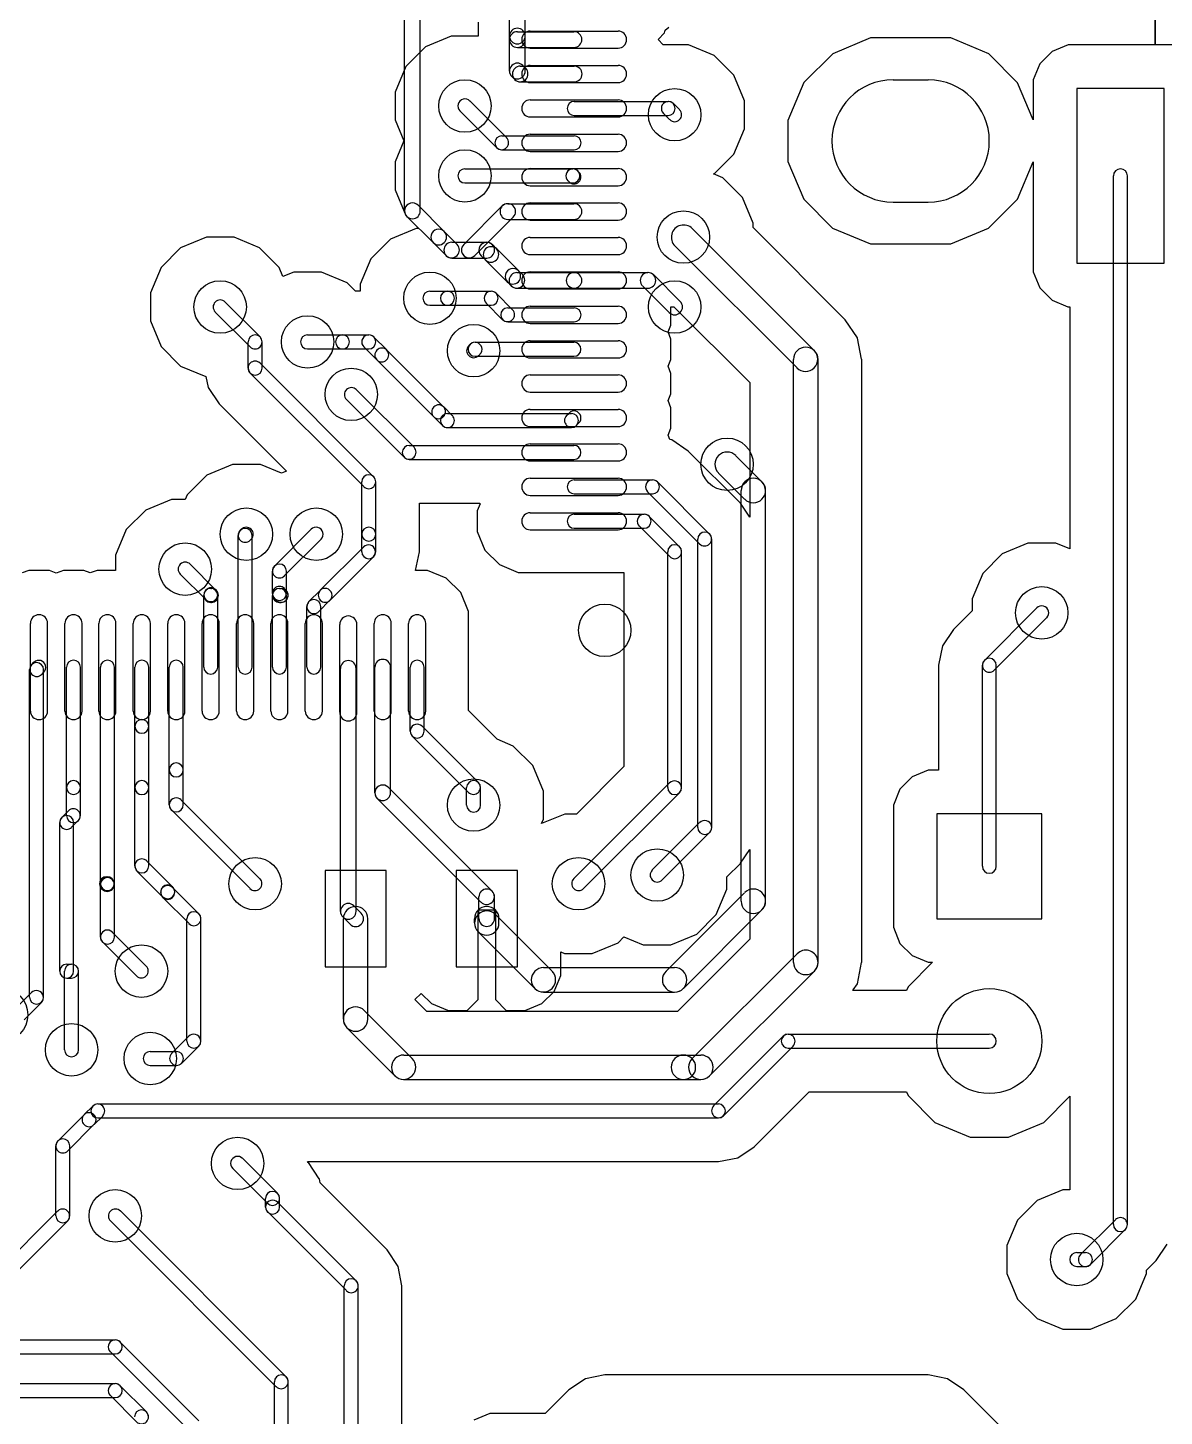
# Model space of a CAD drawing. Extents: x -29274 to 69862, y 24345 to 162744.
# Drawn here: x 33250 to 39750, y 58224 to 66168 of the extents above; entities that cross this region are included whole.
import ezdxf

# ---------------------------------------------------------------- set-up
doc = ezdxf.new("R2010")
doc.units = 0
doc.layers.add('BLACK', color=1, linetype='CONTINUOUS')

msp = doc.modelspace()

# ---------------------------------------------------------------- linework, layer by layer
at = {"layer": 'BLACK'}
for p, q in [((39699, 66069), (39699, 66990)), ((39699, 66990), (39699, 66069)), ((39699, 66069), (39699, 66990)), ((39699, 66990), (39699, 66069)), ((35405, 65120), (35405, 66570)), ((35495, 65120), (35495, 66570)), ((36005, 66120), (36005, 66270)), ((36095, 66120), (36095, 66270)), ((35825, 66200), (35825, 66119)), ((35825, 66200), (35825, 66119)), ((35671, 66119), (35524, 66058)), ((35671, 66119), (35524, 66058)), ((35825, 66119), (35671, 66119)), ((35825, 66119), (35671, 66119)), ((36005, 66100), (36005, 66120)), ((36005, 65920), (36005, 66120)), ((36050, 66145), (36374, 66145)), ((36095, 66100), (36095, 66120)), ((36095, 65920), (36095, 66120)), ((36124, 66149), (36626, 66149)), ((36856, 66100), (36891, 66138)), ((36856, 66100), (36891, 66138)), ((36884, 66069), (36856, 66100)), ((36884, 66069), (36856, 66100)), ((36891, 66138), (36895, 66153)), ((36891, 66138), (36895, 66153)), ((36895, 66153), (36917, 66170)), ((36895, 66153), (36917, 66170)), ((38070, 66109), (37854, 66019)), ((38070, 66109), (37854, 66019)), ((38296, 66109), (38070, 66109)), ((38296, 66109), (38070, 66109)), ((38530, 66109), (38296, 66109)), ((38530, 66109), (38296, 66109)), ((38747, 66019), (38530, 66109)), ((38747, 66019), (38530, 66109)), ((35524, 66058), (35412, 65946)), ((35524, 66058), (35412, 65946)), ((36050, 66055), (36374, 66055)), ((36124, 66051), (36626, 66051)), ((37030, 66069), (36884, 66069)), ((37030, 66069), (36884, 66069)), ((37176, 66008), (37030, 66069)), ((37176, 66008), (37030, 66069)), ((37854, 66019), (37688, 65854)), ((37854, 66019), (37688, 65854)), ((38912, 65853), (38747, 66019)), ((38912, 65853), (38747, 66019)), ((39109, 66031), (39039, 65961)), ((39109, 66031), (39039, 65961)), ((39201, 66069), (39109, 66031)), ((39201, 66069), (39109, 66031)), ((39699, 66069), (39201, 66069)), ((39699, 66069), (39201, 66069)), ((39701, 66069), (39699, 66069)), ((39701, 66069), (39699, 66069)), ((39800, 66069), (39701, 66069)), ((39800, 66069), (39701, 66069)), ((35412, 65946), (35351, 65800)), ((35412, 65946), (35351, 65800)), ((36067, 65948), (36375, 65948)), ((36081, 65952), (36098, 65935)), ((36124, 65952), (36626, 65952)), ((37288, 65896), (37176, 66008)), ((37288, 65896), (37176, 66008)), ((39039, 65961), (39001, 65870)), ((39039, 65961), (39001, 65870)), ((36018, 65889), (36035, 65872)), ((36067, 65858), (36375, 65858)), ((37349, 65749), (37288, 65896)), ((37349, 65749), (37288, 65896)), ((38200, 65870), (38400, 65870)), ((39001, 65870), (39001, 65771)), ((39001, 65870), (39001, 65771)), ((35351, 65800), (35351, 65641)), ((35351, 65800), (35351, 65641)), ((36124, 65854), (36626, 65854)), ((37688, 65854), (37598, 65637)), ((37688, 65854), (37598, 65637)), ((39001, 65640), (38912, 65853)), ((39001, 65640), (38912, 65853)), ((39750, 65820), (39250, 65820)), ((39250, 65820), (39250, 64820)), ((39750, 64820), (39750, 65820)), ((35989, 65538), (35778, 65749)), ((36124, 65755), (36626, 65755)), ((36375, 65746), (36913, 65746)), ((36978, 65699), (36943, 65734)), ((37349, 65590), (37349, 65749)), ((37349, 65590), (37349, 65749)), ((39001, 65771), (39001, 65640)), ((39001, 65771), (39001, 65640)), ((35351, 65641), (35401, 65521)), ((35351, 65641), (35401, 65521)), ((35932, 65481), (35721, 65692)), ((36124, 65657), (36626, 65657)), ((36375, 65666), (36913, 65666)), ((36921, 65642), (36886, 65677)), ((37598, 65637), (37598, 65403)), ((37598, 65637), (37598, 65403)), ((35961, 65549), (36375, 65549)), ((36124, 65558), (36626, 65558)), ((37288, 65444), (37349, 65590)), ((37288, 65444), (37349, 65590)), ((35401, 65521), (35351, 65400)), ((35401, 65521), (35351, 65400)), ((35961, 65469), (36375, 65469)), ((36124, 65460), (36626, 65460)), ((35351, 65400), (35351, 65241)), ((35351, 65400), (35351, 65241)), ((37176, 65332), (37288, 65444)), ((37176, 65332), (37288, 65444)), ((37598, 65403), (37688, 65187)), ((37598, 65403), (37688, 65187)), ((38912, 65186), (39001, 65401)), ((38912, 65186), (39001, 65401)), ((39001, 65401), (39001, 64771)), ((39001, 65401), (39001, 64771)), ((35750, 65360), (36368, 65360)), ((36124, 65362), (36626, 65362)), ((36402, 65342), (36396, 65348)), ((37172, 65331), (37176, 65332)), ((37172, 65331), (37176, 65332)), ((37226, 65308), (37172, 65331)), ((37226, 65308), (37172, 65331)), ((37338, 65196), (37226, 65308)), ((37338, 65196), (37226, 65308)), ((39460, 59320), (39460, 65320)), ((39540, 59320), (39540, 65320)), ((35351, 65241), (35412, 65094)), ((35351, 65241), (35412, 65094)), ((35750, 65280), (36368, 65280)), ((36124, 65264), (36626, 65264)), ((36346, 65286), (36340, 65292)), ((35632, 65002), (35482, 65152)), ((35963, 65148), (35743, 64928)), ((35996, 65161), (36374, 65161)), ((36124, 65165), (36626, 65165)), ((37399, 65049), (37338, 65196)), ((37399, 65049), (37338, 65196)), ((37688, 65187), (37853, 65021)), ((37688, 65187), (37853, 65021)), ((38200, 65170), (38400, 65170)), ((38746, 65021), (38912, 65186)), ((38746, 65021), (38912, 65186)), ((35412, 65094), (35487, 65019)), ((35412, 65094), (35487, 65019)), ((35568, 64938), (35418, 65088)), ((36027, 65084), (35807, 64864)), ((35996, 65071), (36374, 65071)), ((36124, 65067), (36626, 65067)), ((35471, 65019), (35324, 64958)), ((35471, 65019), (35324, 64958)), ((35487, 65019), (35471, 65019)), ((35487, 65019), (35471, 65019)), ((35706, 64927), (35631, 65002)), ((37749, 64320), (37050, 65019)), ((37399, 65024), (37399, 65049)), ((37399, 65024), (37399, 65049)), ((37926, 64497), (37399, 65024)), ((37926, 64497), (37399, 65024)), ((37853, 65021), (38070, 64931)), ((37853, 65021), (38070, 64931)), ((38530, 64931), (38746, 65021)), ((38530, 64931), (38746, 65021)), ((34124, 64908), (34012, 64796)), ((34124, 64908), (34012, 64796)), ((34271, 64969), (34124, 64908)), ((34271, 64969), (34124, 64908)), ((34430, 64969), (34271, 64969)), ((34430, 64969), (34271, 64969)), ((34576, 64908), (34430, 64969)), ((34576, 64908), (34430, 64969)), ((34688, 64796), (34576, 64908)), ((34688, 64796), (34576, 64908)), ((35324, 64958), (35212, 64846)), ((35324, 64958), (35212, 64846)), ((35643, 64864), (35568, 64939)), ((35675, 64940), (35875, 64940)), ((35775, 64940), (35875, 64940)), ((35931, 64903), (35907, 64927)), ((36124, 64968), (36626, 64968)), ((37650, 64221), (36951, 64920)), ((38070, 64931), (38304, 64931)), ((38070, 64931), (38304, 64931)), ((38304, 64931), (38530, 64931)), ((38304, 64931), (38530, 64931)), ((35212, 64846), (35151, 64700)), ((35212, 64846), (35151, 64700)), ((35675, 64850), (35875, 64850)), ((35775, 64850), (35875, 64850)), ((35867, 64839), (35843, 64863)), ((35868, 64838), (35992, 64714)), ((35932, 64902), (36056, 64778)), ((36124, 64870), (36626, 64870)), ((34012, 64796), (33951, 64650)), ((34012, 64796), (33951, 64650)), ((34709, 64744), (34688, 64796)), ((34709, 64744), (34688, 64796)), ((34771, 64769), (34709, 64744)), ((34771, 64769), (34709, 64744)), ((34930, 64769), (34771, 64769)), ((34930, 64769), (34771, 64769)), ((35076, 64708), (34930, 64769)), ((35076, 64708), (34930, 64769)), ((36048, 64767), (36374, 64767)), ((36079, 64755), (36057, 64777)), ((36124, 64771), (36626, 64771)), ((36375, 64767), (36797, 64767)), ((36830, 64753), (36981, 64602)), ((39001, 64771), (39039, 64679)), ((39001, 64771), (39039, 64679)), ((39250, 64820), (39750, 64820)), ((35124, 64660), (35076, 64708)), ((35124, 64660), (35076, 64708)), ((35151, 64700), (35151, 64660)), ((35151, 64700), (35151, 64660)), ((36015, 64691), (35993, 64713)), ((36048, 64677), (36374, 64677)), ((36124, 64673), (36626, 64673)), ((36375, 64677), (36797, 64677)), ((36767, 64690), (36918, 64539)), ((39039, 64679), (39109, 64609)), ((39039, 64679), (39109, 64609)), ((33951, 64650), (33951, 64491)), ((33951, 64650), (33951, 64491)), ((34379, 64598), (34578, 64399)), ((35151, 64660), (35124, 64660)), ((35151, 64660), (35124, 64660)), ((35550, 64660), (35650, 64660)), ((35650, 64660), (35900, 64660)), ((35966, 64497), (35871, 64592)), ((36023, 64554), (35928, 64649)), ((39109, 64609), (39200, 64571)), ((39109, 64609), (39200, 64571)), ((34322, 64541), (34521, 64342)), ((35550, 64580), (35650, 64580)), ((35650, 64580), (35900, 64580)), ((35995, 64565), (36375, 64565)), ((36124, 64574), (36626, 64574)), ((36929, 64466), (36929, 64571)), ((36929, 64571), (36946, 64571)), ((36929, 64466), (36929, 64571)), ((36929, 64571), (36946, 64571)), ((36946, 64571), (37380, 64138)), ((36946, 64571), (37380, 64138)), ((39200, 64571), (39210, 64571)), ((39200, 64571), (39210, 64571)), ((39210, 64571), (39210, 63186)), ((39210, 64571), (39210, 63186)), ((33951, 64491), (34012, 64344)), ((33951, 64491), (34012, 64344)), ((35995, 64485), (36375, 64485)), ((36124, 64476), (36626, 64476)), ((36912, 64427), (36929, 64466)), ((36912, 64427), (36929, 64466)), ((36929, 64386), (36912, 64427)), ((36929, 64386), (36912, 64427)), ((37926, 64496), (37926, 64497)), ((37926, 64496), (37926, 64497)), ((37995, 64394), (37926, 64496)), ((37995, 64394), (37926, 64496)), ((34510, 64220), (34510, 64370)), ((34590, 64220), (34590, 64370)), ((34850, 64410), (35050, 64410)), ((35050, 64410), (35200, 64410)), ((35050, 64410), (35200, 64410)), ((35303, 64324), (35228, 64399)), ((35772, 64349), (35779, 64356)), ((35808, 64368), (36374, 64368)), ((36124, 64377), (36626, 64377)), ((36929, 64269), (36929, 64386)), ((36929, 64269), (36929, 64386)), ((37996, 64392), (37995, 64394)), ((37996, 64392), (37995, 64394)), ((38019, 64271), (37996, 64392)), ((38019, 64271), (37996, 64392)), ((34012, 64344), (34124, 64232)), ((34012, 64344), (34124, 64232)), ((34850, 64330), (35050, 64330)), ((35050, 64330), (35200, 64330)), ((35050, 64330), (35200, 64330)), ((35246, 64267), (35171, 64342)), ((35247, 64267), (35571, 63943)), ((35303, 64323), (35627, 63999)), ((35808, 64288), (36374, 64288)), ((35829, 64292), (35836, 64299)), ((36124, 64279), (36626, 64279)), ((36912, 64231), (36929, 64269)), ((36912, 64231), (36929, 64269)), ((37630, 60820), (37630, 64270)), ((37770, 60820), (37770, 64270)), ((38020, 64270), (38019, 64271)), ((38020, 64270), (38019, 64271)), ((38020, 60820), (38020, 64270)), ((38020, 60820), (38020, 64270)), ((34124, 64232), (34269, 64172)), ((34124, 64232), (34269, 64172)), ((34522, 64191), (35171, 63542)), ((34579, 64248), (35228, 63599)), ((36929, 64190), (36912, 64231)), ((36929, 64190), (36912, 64231)), ((36929, 64073), (36929, 64190)), ((36929, 64073), (36929, 64190)), ((34269, 64172), (34282, 64109)), ((34269, 64172), (34282, 64109)), ((34282, 64109), (34345, 64015)), ((34282, 64109), (34345, 64015)), ((36124, 64181), (36626, 64181)), ((37380, 64138), (37380, 63368)), ((37380, 64138), (37380, 63368)), ((35072, 64041), (35403, 63710)), ((35129, 64098), (35460, 63767)), ((36124, 64083), (36626, 64083)), ((36912, 64034), (36929, 64073)), ((36912, 64034), (36929, 64073)), ((36929, 63993), (36912, 64034)), ((36929, 63993), (36912, 64034)), ((34345, 64015), (34729, 63631)), ((34345, 64015), (34729, 63631)), ((35629, 63998), (35678, 63949)), ((35650, 63960), (36360, 63960)), ((36124, 63984), (36626, 63984)), ((36332, 63949), (36346, 63963)), ((36929, 63876), (36929, 63993)), ((36929, 63876), (36929, 63993)), ((35572, 63941), (35621, 63892)), ((35650, 63880), (36360, 63880)), ((36124, 63886), (36626, 63886)), ((36388, 63893), (36402, 63907)), ((36912, 63837), (36929, 63876)), ((36912, 63837), (36929, 63876)), ((36922, 63812), (36912, 63837)), ((36922, 63812), (36912, 63837)), ((36934, 63809), (36922, 63812)), ((36934, 63809), (36922, 63812)), ((37028, 63746), (36934, 63809)), ((37028, 63746), (36934, 63809)), ((35432, 63778), (36374, 63778)), ((36124, 63787), (36626, 63787)), ((37326, 63448), (37028, 63746)), ((37326, 63448), (37028, 63746)), ((37300, 63719), (37449, 63570)), ((34421, 63669), (34274, 63608)), ((34421, 63669), (34274, 63608)), ((34580, 63669), (34421, 63669)), ((34580, 63669), (34421, 63669)), ((34700, 63619), (34580, 63669)), ((34700, 63619), (34580, 63669)), ((35432, 63698), (36374, 63698)), ((36124, 63689), (36626, 63689)), ((34274, 63608), (34162, 63496)), ((34274, 63608), (34162, 63496)), ((34729, 63631), (34700, 63619)), ((34729, 63631), (34700, 63619)), ((35160, 63270), (35160, 63570)), ((35240, 63270), (35240, 63570)), ((36124, 63590), (36626, 63590)), ((36375, 63581), (36823, 63581)), ((37149, 63271), (36851, 63569)), ((37201, 63620), (37350, 63471)), ((34162, 63496), (34150, 63469)), ((34162, 63496), (34150, 63469)), ((36124, 63492), (36626, 63492)), ((36375, 63501), (36823, 63501)), ((37093, 63215), (36795, 63513)), ((37330, 61170), (37330, 63520)), ((37470, 61170), (37470, 63520)), ((33924, 63408), (33812, 63296)), ((33924, 63408), (33812, 63296)), ((34071, 63469), (33924, 63408)), ((34071, 63469), (33924, 63408)), ((34150, 63469), (34071, 63469)), ((34150, 63469), (34071, 63469)), ((35490, 63270), (35490, 63448)), ((35490, 63448), (35835, 63448)), ((35490, 63270), (35490, 63448)), ((35490, 63448), (35835, 63448)), ((35837, 63443), (35821, 63403)), ((35837, 63443), (35821, 63403)), ((35821, 63403), (35821, 63286)), ((35821, 63403), (35821, 63286)), ((35835, 63448), (35837, 63443)), ((35835, 63448), (35837, 63443)), ((37327, 63447), (37326, 63448)), ((37327, 63447), (37326, 63448)), ((37380, 63368), (37327, 63447)), ((37380, 63368), (37327, 63447)), ((36124, 63393), (36626, 63393)), ((36375, 63384), (36775, 63384)), ((36922, 63142), (36748, 63316)), ((36978, 63198), (36804, 63372)), ((33812, 63296), (33751, 63150)), ((33812, 63296), (33751, 63150)), ((34453, 62509), (34453, 63263)), ((34471, 63298), (34465, 63292)), ((34527, 63242), (34521, 63236)), ((34533, 62509), (34533, 63263)), ((34660, 63088), (34871, 63299)), ((34717, 63031), (34928, 63242)), ((35160, 63170), (35160, 63270)), ((35240, 63170), (35240, 63270)), ((35490, 63170), (35490, 63270)), ((35490, 63170), (35490, 63270)), ((35821, 63286), (35865, 63178)), ((35821, 63286), (35865, 63178)), ((36124, 63295), (36626, 63295)), ((36375, 63304), (36775, 63304)), ((37082, 61592), (37082, 63242)), ((37162, 61592), (37162, 63242)), ((34922, 62949), (35171, 63198)), ((35468, 63063), (35490, 63170)), ((35468, 63063), (35490, 63170)), ((35865, 63178), (35948, 63096)), ((35865, 63178), (35948, 63096)), ((36910, 61820), (36910, 63170)), ((36990, 61820), (36990, 63170)), ((38824, 63158), (38712, 63046)), ((38824, 63158), (38712, 63046)), ((38971, 63219), (38824, 63158)), ((38971, 63219), (38824, 63158)), ((39130, 63219), (38971, 63219)), ((39130, 63219), (38971, 63219)), ((39210, 63186), (39130, 63219)), ((39210, 63186), (39130, 63219)), ((33751, 63150), (33751, 63063)), ((33751, 63150), (33751, 63063)), ((34178, 63098), (34324, 62952)), ((34979, 62892), (35228, 63141)), ((35948, 63096), (36055, 63051)), ((35948, 63096), (36055, 63051)), ((33256, 63063), (33217, 63048)), ((33256, 63063), (33217, 63048)), ((33373, 63063), (33256, 63063)), ((33373, 63063), (33256, 63063)), ((33412, 63047), (33373, 63063)), ((33412, 63047), (33373, 63063)), ((33453, 63063), (33412, 63047)), ((33453, 63063), (33412, 63047)), ((33570, 63063), (33453, 63063)), ((33570, 63063), (33453, 63063)), ((33607, 63048), (33570, 63063)), ((33607, 63048), (33570, 63063)), ((33647, 63063), (33607, 63048)), ((33647, 63063), (33607, 63048)), ((33751, 63063), (33647, 63063)), ((33751, 63063), (33647, 63063)), ((34122, 63042), (34268, 62896)), ((34649, 62931), (34649, 63059)), ((34729, 62931), (34729, 63059)), ((35536, 63063), (35468, 63063)), ((35536, 63063), (35468, 63063)), ((35643, 63018), (35536, 63063)), ((35643, 63018), (35536, 63063)), ((35726, 62936), (35643, 63018)), ((35726, 62936), (35643, 63018)), ((36055, 63051), (36172, 63051)), ((36055, 63051), (36172, 63051)), ((36172, 63051), (36659, 63051)), ((36172, 63051), (36659, 63051)), ((36659, 63051), (36660, 63050)), ((36659, 63051), (36660, 63050)), ((36660, 63050), (36660, 61940)), ((36660, 63050), (36660, 61940)), ((38712, 63046), (38651, 62900)), ((38712, 63046), (38651, 62900)), ((34256, 62510), (34256, 62920)), ((34296, 62960), (34300, 62960)), ((34325, 62952), (34328, 62949)), ((34336, 62510), (34336, 62920)), ((34649, 62510), (34649, 62920)), ((34689, 62960), (34699, 62960)), ((34717, 62959), (34727, 62949)), ((34729, 62510), (34729, 62920)), ((34858, 62884), (34922, 62948)), ((35770, 62828), (35726, 62936)), ((35770, 62828), (35726, 62936)), ((34268, 62895), (34271, 62892)), ((34296, 62880), (34300, 62880)), ((34661, 62903), (34671, 62893)), ((34689, 62880), (34699, 62880)), ((34846, 62510), (34846, 62856)), ((34914, 62828), (34978, 62892)), ((34926, 62510), (34926, 62856)), ((38651, 62900), (38651, 62831)), ((38651, 62900), (38651, 62831)), ((38722, 62548), (39022, 62848)), ((33265, 62258), (33265, 62760)), ((33363, 62258), (33363, 62760)), ((33462, 62258), (33462, 62760)), ((33560, 62258), (33560, 62760)), ((33656, 62258), (33656, 62760)), ((33754, 62258), (33754, 62760)), ((33853, 62258), (33853, 62760)), ((33951, 62258), (33951, 62760)), ((34050, 62258), (34050, 62760)), ((34148, 62258), (34148, 62760)), ((34247, 62258), (34247, 62760)), ((34345, 62258), (34345, 62760)), ((34444, 62258), (34444, 62760)), ((34542, 62258), (34542, 62760)), ((34640, 62258), (34640, 62760)), ((34738, 62258), (34738, 62760)), ((34837, 62258), (34837, 62760)), ((34935, 62258), (34935, 62760)), ((35231, 62258), (35231, 62760)), ((35329, 62258), (35329, 62760)), ((35428, 62258), (35428, 62760)), ((35526, 62258), (35526, 62760)), ((35770, 62306), (35770, 62828)), ((35770, 62306), (35770, 62828)), ((38651, 62831), (38545, 62725)), ((38651, 62831), (38545, 62725)), ((38778, 62492), (39078, 62792)), ((35034, 62251), (35034, 62753)), ((35132, 62251), (35132, 62753)), ((38545, 62725), (38482, 62631)), ((38545, 62725), (38482, 62631)), ((38482, 62631), (38460, 62520)), ((38482, 62631), (38460, 62520)), ((33272, 62524), (33285, 62537)), ((38460, 62520), (38460, 61919)), ((38460, 62520), (38460, 61919)), ((38710, 61370), (38710, 62520)), ((38790, 61370), (38790, 62520)), ((33260, 60621), (33260, 62495)), ((33329, 62467), (33342, 62480)), ((33340, 60621), (33340, 62495)), ((33471, 61821), (33471, 62509)), ((33551, 61821), (33551, 62509)), ((33665, 61271), (33665, 62509)), ((33745, 61271), (33745, 62509)), ((33862, 62171), (33862, 62509)), ((33942, 62171), (33942, 62509)), ((34059, 61921), (34059, 62509)), ((34139, 61921), (34139, 62509)), ((35038, 61112), (35038, 62502)), ((35128, 61112), (35128, 62502)), ((35235, 61791), (35235, 62509)), ((35325, 61791), (35325, 62509)), ((35437, 62143), (35437, 62509)), ((35517, 62143), (35517, 62509)), ((35770, 62261), (35770, 62306)), ((35770, 62261), (35770, 62306)), ((35934, 62097), (35770, 62261)), ((35934, 62097), (35770, 62261)), ((33862, 61820), (33862, 62170)), ((33942, 61820), (33942, 62170)), ((35828, 61849), (35505, 62172)), ((35771, 61792), (35448, 62115)), ((36026, 62058), (35934, 62097)), ((36026, 62058), (35934, 62097)), ((36138, 61946), (36026, 62058)), ((36138, 61946), (36026, 62058)), ((34059, 61721), (34059, 61921)), ((34139, 61721), (34139, 61921)), ((36199, 61799), (36138, 61946)), ((36199, 61799), (36138, 61946)), ((36660, 61940), (36389, 61669)), ((36660, 61940), (36389, 61669)), ((38401, 61919), (38309, 61881)), ((38401, 61919), (38309, 61881)), ((38460, 61919), (38401, 61919)), ((38460, 61919), (38401, 61919)), ((33471, 61660), (33471, 61820)), ((33551, 61660), (33551, 61820)), ((33862, 61372), (33862, 61820)), ((33942, 61372), (33942, 61820)), ((35906, 61228), (35312, 61822)), ((35760, 61720), (35760, 61820)), ((35840, 61720), (35840, 61820)), ((36372, 61299), (36921, 61848)), ((38239, 61811), (38201, 61720)), ((38239, 61811), (38201, 61720)), ((38309, 61881), (38239, 61811)), ((38309, 61881), (38239, 61811)), ((34577, 61299), (34127, 61749)), ((35842, 61164), (35248, 61758)), ((36199, 61640), (36199, 61799)), ((36199, 61640), (36199, 61799)), ((36429, 61242), (36978, 61791)), ((33482, 61687), (33444, 61649)), ((34521, 61243), (34071, 61693)), ((36321, 61669), (36188, 61614)), ((36321, 61669), (36188, 61614)), ((36389, 61669), (36321, 61669)), ((36389, 61669), (36321, 61669)), ((38201, 61720), (38201, 61621)), ((38201, 61720), (38201, 61621)), ((39050, 61670), (38450, 61670)), ((38450, 61670), (38450, 61070)), ((39050, 61070), (39050, 61670)), ((33432, 60770), (33432, 61620)), ((33538, 61631), (33500, 61593)), ((33512, 60770), (33512, 61620)), ((36188, 61614), (36199, 61640)), ((36188, 61614), (36199, 61640)), ((36822, 61349), (37093, 61620)), ((38201, 61621), (38201, 61021)), ((38201, 61621), (38201, 61021)), ((36879, 61292), (37150, 61563)), ((37327, 61387), (37380, 61466)), ((37327, 61387), (37380, 61466)), ((37380, 61466), (37380, 60953)), ((37380, 61466), (37380, 60953)), ((33874, 61343), (34021, 61196)), ((33931, 61400), (34078, 61253)), ((34950, 61345), (34950, 60795)), ((35300, 61345), (34950, 61345)), ((35300, 60795), (35300, 61345)), ((35700, 61345), (35700, 60795)), ((36050, 61345), (35700, 61345)), ((36050, 60795), (36050, 61345)), ((37249, 61309), (37327, 61386)), ((37249, 61309), (37327, 61386)), ((37327, 61386), (37327, 61387)), ((37327, 61386), (37327, 61387)), ((33665, 60965), (33665, 61265)), ((33700, 61310), (33704, 61310)), ((33732, 61294), (33728, 61298)), ((33745, 60965), (33745, 61265)), ((37249, 61240), (37249, 61309)), ((37249, 61240), (37249, 61309)), ((33676, 61238), (33672, 61242)), ((33700, 61230), (33704, 61230)), ((34010, 61220), (34010, 61224)), ((34172, 61042), (34022, 61192)), ((34228, 61098), (34078, 61248)), ((34090, 61220), (34090, 61224)), ((35830, 61071), (35830, 61195)), ((35920, 61071), (35920, 61195)), ((37350, 61219), (36901, 60770)), ((37188, 61094), (37249, 61240)), ((37188, 61094), (37249, 61240)), ((35115, 61143), (35156, 61102)), ((35825, 61020), (35825, 61120)), ((35825, 61120), (35925, 61120)), ((35825, 61020), (35825, 61120)), ((35825, 61120), (35925, 61120)), ((35925, 61120), (35925, 61020)), ((35925, 61120), (35925, 61020)), ((35925, 61094), (36248, 60771)), ((37449, 61120), (37000, 60671)), ((37076, 60982), (37188, 61094)), ((37076, 60982), (37188, 61094)), ((34160, 60370), (34160, 61070)), ((34240, 60370), (34240, 61070)), ((35052, 61080), (35093, 61039)), ((35055, 60496), (35055, 61070)), ((35195, 60496), (35195, 61070)), ((35805, 61046), (35805, 61070)), ((35825, 60970), (35825, 61020)), ((35825, 60970), (35825, 61020)), ((35925, 61020), (35925, 60970)), ((35925, 61020), (35925, 60970)), ((35945, 61046), (35945, 61070)), ((38201, 61021), (38239, 60929)), ((38201, 61021), (38239, 60929)), ((38450, 61070), (39050, 61070)), ((33871, 60743), (33677, 60937)), ((33927, 60799), (33733, 60993)), ((35825, 60607), (35825, 60970)), ((35825, 60607), (35825, 60970)), ((35826, 60995), (36149, 60672)), ((35925, 60970), (35925, 60607)), ((35925, 60970), (35925, 60607)), ((36479, 60871), (36626, 60932)), ((36479, 60871), (36626, 60932)), ((36626, 60932), (36660, 60967)), ((36626, 60932), (36660, 60967)), ((36660, 60967), (36770, 60921)), ((36660, 60967), (36770, 60921)), ((36929, 60921), (37076, 60982)), ((36929, 60921), (37076, 60982)), ((37380, 60953), (36967, 60540)), ((37380, 60953), (36967, 60540)), ((36299, 60844), (36299, 60880)), ((36299, 60880), (36320, 60871)), ((36299, 60844), (36299, 60880)), ((36299, 60880), (36320, 60871)), ((36320, 60871), (36479, 60871)), ((36320, 60871), (36479, 60871)), ((36770, 60921), (36929, 60921)), ((36770, 60921), (36929, 60921)), ((37051, 60270), (37650, 60869)), ((38239, 60929), (38309, 60859)), ((38239, 60929), (38309, 60859)), ((38309, 60859), (38400, 60821)), ((38309, 60859), (38400, 60821)), ((33472, 60810), (33500, 60810)), ((34950, 60795), (35300, 60795)), ((35700, 60795), (36050, 60795)), ((36200, 60790), (36950, 60790)), ((36299, 60745), (36299, 60844)), ((36299, 60745), (36299, 60844)), ((37996, 60698), (38019, 60820)), ((37996, 60698), (38019, 60820)), ((38019, 60820), (38020, 60820)), ((38019, 60820), (38020, 60820)), ((38425, 60821), (38285, 60681)), ((38425, 60821), (38285, 60681)), ((38400, 60821), (38425, 60821)), ((38400, 60821), (38425, 60821)), ((33460, 60320), (33460, 60770)), ((33472, 60730), (33500, 60730)), ((33540, 60320), (33540, 60770)), ((36261, 60654), (36299, 60745)), ((36261, 60654), (36299, 60745)), ((37150, 60171), (37749, 60770)), ((37972, 60663), (37995, 60697)), ((37972, 60663), (37995, 60697)), ((37995, 60697), (37996, 60698)), ((37995, 60697), (37996, 60698)), ((33172, 60549), (33271, 60648)), ((35464, 60608), (35500, 60643)), ((35464, 60608), (35500, 60643)), ((35500, 60643), (35559, 60584)), ((35500, 60643), (35559, 60584)), ((36191, 60584), (36261, 60654)), ((36191, 60584), (36261, 60654)), ((36200, 60650), (36950, 60650)), ((37970, 60660), (37972, 60663)), ((37970, 60660), (37972, 60663)), ((38276, 60660), (37970, 60660)), ((38276, 60660), (37970, 60660)), ((38285, 60681), (38276, 60660)), ((38285, 60681), (38276, 60660)), ((33229, 60492), (33328, 60591)), ((35174, 60545), (35449, 60270)), ((35532, 60540), (35464, 60608)), ((35532, 60540), (35464, 60608)), ((36967, 60540), (35532, 60540)), ((36967, 60540), (35532, 60540)), ((35559, 60584), (35651, 60546)), ((35559, 60584), (35651, 60546)), ((35651, 60546), (35763, 60545)), ((35651, 60546), (35763, 60545)), ((35763, 60545), (35825, 60607)), ((35763, 60545), (35825, 60607)), ((35925, 60607), (35987, 60545)), ((35925, 60607), (35987, 60545)), ((35987, 60545), (36099, 60546)), ((35987, 60545), (36099, 60546)), ((36099, 60546), (36191, 60584)), ((36099, 60546), (36191, 60584)), ((34072, 60299), (34171, 60398)), ((35075, 60446), (35350, 60171)), ((37571, 60398), (37172, 59999)), ((37600, 60410), (38750, 60410)), ((33950, 60310), (34100, 60310)), ((34129, 60242), (34228, 60341)), ((37628, 60341), (37229, 59942)), ((37600, 60330), (38750, 60330)), ((33950, 60230), (34100, 60230)), ((35400, 60290), (37000, 60290)), ((37000, 60290), (37100, 60290)), ((35400, 60150), (37000, 60150)), ((37000, 60150), (37100, 60150)), ((37405, 59765), (37720, 60080)), ((37405, 59765), (37720, 60080)), ((37720, 60080), (38276, 60080)), ((37720, 60080), (38276, 60080)), ((38276, 60080), (38285, 60059)), ((38276, 60080), (38285, 60059)), ((38285, 60059), (38439, 59905)), ((38285, 60059), (38439, 59905)), ((33621, 59998), (33572, 59949)), ((33650, 60010), (37200, 60010)), ((39061, 59905), (39210, 60054)), ((39061, 59905), (39210, 60054)), ((39210, 60054), (39210, 59519)), ((39210, 60054), (39210, 59519)), ((33422, 59798), (33572, 59948)), ((33678, 59941), (33629, 59892)), ((33650, 59930), (37200, 59930)), ((38439, 59905), (38641, 59821)), ((38439, 59905), (38641, 59821)), ((38859, 59821), (39061, 59905)), ((38859, 59821), (39061, 59905)), ((33478, 59742), (33628, 59892)), ((38641, 59821), (38859, 59821)), ((38641, 59821), (38859, 59821)), ((33410, 59370), (33410, 59770)), ((33490, 59370), (33490, 59770)), ((37311, 59702), (37405, 59765)), ((37311, 59702), (37405, 59765)), ((34678, 59499), (34479, 59698)), ((34854, 59676), (34850, 59680)), ((34850, 59680), (37200, 59680)), ((34854, 59676), (34850, 59680)), ((34850, 59680), (37200, 59680)), ((34855, 59675), (34854, 59676)), ((34855, 59675), (34854, 59676)), ((34917, 59582), (34855, 59675)), ((34917, 59582), (34855, 59675)), ((37200, 59680), (37311, 59702)), ((37200, 59680), (37311, 59702)), ((34621, 59442), (34422, 59641)), ((34918, 59581), (34917, 59582)), ((34918, 59581), (34917, 59582)), ((34922, 59558), (34918, 59581)), ((34922, 59558), (34918, 59581)), ((35305, 59175), (34922, 59558)), ((35305, 59175), (34922, 59558)), ((39171, 59519), (39024, 59458)), ((39171, 59519), (39024, 59458)), ((39210, 59519), (39171, 59519)), ((39210, 59519), (39171, 59519)), ((34610, 59420), (34610, 59470)), ((35128, 58998), (34678, 59448)), ((34690, 59420), (34690, 59470)), ((39024, 59458), (38912, 59346)), ((39024, 59458), (38912, 59346)), ((32872, 58849), (33421, 59398)), ((33779, 59398), (34728, 58449)), ((35072, 58942), (34622, 59392)), ((38912, 59346), (38851, 59200)), ((38912, 59346), (38851, 59200)), ((39471, 59348), (39272, 59149)), ((32929, 58792), (33478, 59341)), ((33722, 59341), (34671, 58392)), ((39528, 59291), (39329, 59092)), ((38851, 59200), (38851, 59041)), ((38851, 59200), (38851, 59041)), ((39705, 59115), (39767, 59208)), ((39705, 59115), (39767, 59208)), ((35368, 59081), (35305, 59175)), ((35368, 59081), (35305, 59175)), ((39250, 59160), (39300, 59160)), ((39649, 59059), (39704, 59114)), ((39649, 59059), (39704, 59114)), ((39704, 59114), (39704, 59115)), ((39704, 59115), (39705, 59115)), ((39704, 59114), (39704, 59115)), ((39704, 59115), (39705, 59115)), ((35390, 58970), (35368, 59081)), ((35390, 58970), (35368, 59081)), ((38851, 59041), (38912, 58894)), ((38851, 59041), (38912, 58894)), ((39250, 59080), (39300, 59080)), ((39588, 58894), (39649, 59040)), ((39588, 58894), (39649, 59040)), ((39649, 59040), (39649, 59059)), ((39649, 59040), (39649, 59059)), ((35060, 57620), (35060, 58970)), ((35140, 57620), (35140, 58970)), ((35390, 57988), (35390, 58970)), ((35390, 57988), (35390, 58970)), ((38912, 58894), (39024, 58782)), ((38912, 58894), (39024, 58782)), ((39476, 58782), (39588, 58894)), ((39476, 58782), (39588, 58894)), ((39024, 58782), (39170, 58721)), ((39024, 58782), (39170, 58721)), ((39170, 58721), (39329, 58721)), ((39170, 58721), (39329, 58721)), ((39329, 58721), (39476, 58782)), ((39329, 58721), (39476, 58782)), ((29450, 58660), (33750, 58660)), ((34228, 58198), (33778, 58648)), ((29450, 58580), (33750, 58580)), ((34172, 58142), (33722, 58592)), ((32850, 58410), (33750, 58410)), ((33928, 58248), (33778, 58398)), ((34660, 54420), (34660, 58420)), ((34740, 54420), (34740, 58420)), ((36439, 58438), (36345, 58375)), ((36439, 58438), (36345, 58375)), ((36550, 58460), (36439, 58438)), ((36550, 58460), (36439, 58438)), ((38400, 58460), (36550, 58460)), ((38400, 58460), (36550, 58460)), ((38511, 58438), (38400, 58460)), ((38511, 58438), (38400, 58460)), ((38605, 58375), (38511, 58438)), ((38605, 58375), (38511, 58438)), ((32850, 58330), (33750, 58330)), ((33872, 58192), (33722, 58342)), ((36344, 58374), (36209, 58239)), ((36344, 58374), (36209, 58239)), ((36345, 58375), (36344, 58375)), ((36344, 58375), (36344, 58374)), ((36345, 58375), (36344, 58375)), ((36344, 58375), (36344, 58374)), ((39455, 57525), (38605, 58375)), ((39455, 57525), (38605, 58375)), ((35893, 58239), (35801, 58201)), ((35893, 58239), (35801, 58201)), ((36209, 58239), (35893, 58239)), ((36209, 58239), (35893, 58239))]:
    msp.add_line(p, q, dxfattribs=at)
for centre, radius in [((35750, 65720), 150), ((36950, 65670), 150), ((35750, 65320), 150), ((37000, 64970), 150), ((35550, 64620), 150), ((34350, 64570), 150), ((36950, 64570), 150), ((34850, 64370), 150), ((35800, 64320), 150), ((35100, 64070), 150), ((37250, 63670), 150), ((34500, 63270), 150), ((34900, 63270), 150), ((34150, 63070), 150), ((39050, 62820), 150), ((36550, 62720), 150), ((35800, 61720), 150), ((34550, 61270), 150), ((36400, 61270), 150), ((36850, 61320), 150), ((33900, 60770), 150), ((33100, 60520), 150), ((38750, 60370), 300), ((33500, 60320), 150), ((33950, 60270), 150), ((34450, 59670), 150), ((33750, 59370), 150), ((39250, 59120), 150)]:
    msp.add_circle(centre, radius, dxfattribs=at)
for centre, radius, start, end in [((36050, 66120), 45, 360, 540), ((36050, 66120), 45, 360, 540), ((36050, 66100), 45, 90, 270), ((36050, 66120), 45, 180, 360), ((36050, 66100), 45, 180, 360), ((36124, 66100), 49, 90, 270), ((36374, 66100), 45, 270, 450), ((36626, 66100), 49, 270, 450), ((36050, 65920), 45, 45, 225), ((36067, 65903), 45, 90, 270), ((36066, 65904), 45, 225, 405), ((36124, 65903), 49, 90, 270), ((36375, 65903), 45, 270, 450), ((36626, 65903), 49, 270, 450), ((36050, 65920), 45, 180, 360), ((38200, 65520), 350, 90, 270), ((38400, 65520), 350, 270, 450), ((35750, 65720), 40, 405, 585), ((36124, 65706), 49, 90, 270), ((36375, 65706), 40, 90, 270), ((36626, 65706), 49, 270, 450), ((36914, 65706), 40, 405, 585), ((36913, 65706), 40, 270, 450), ((36950, 65670), 40, 225, 405), ((35961, 65509), 40, 90, 270), ((35960, 65510), 40, 225, 405), ((36124, 65509), 49, 90, 270), ((36375, 65509), 40, 270, 450), ((36626, 65509), 49, 270, 450), ((35750, 65320), 40, 90, 270), ((36124, 65313), 49, 90, 270), ((36368, 65320), 40, 405, 585), ((36374, 65314), 40, 225, 405), ((36368, 65320), 40, 270, 450), ((36626, 65313), 49, 270, 450), ((39500, 65320), 40, 360, 540), ((35450, 65120), 45, 405, 585), ((35996, 65116), 45, 90, 270), ((35995, 65116), 45, -45, 135), ((36124, 65116), 49, 90, 270), ((36374, 65116), 45, 270, 450), ((36626, 65116), 49, 270, 450), ((35450, 65120), 45, 180, 360), ((35600, 64970), 45, 405, 585), ((35600, 64970), 45, 225, 405), ((37001, 64969), 70, 405, 585), ((35675, 64895), 45, 90, 270), ((35674, 64896), 45, 225, 405), ((35775, 64895), 45, 90, 270), ((35775, 64896), 45, 135, 315), ((35875, 64895), 45, 405, 585), ((35900, 64870), 45, 45, 225), ((35899, 64871), 45, 225, 405), ((35875, 64895), 45, 270, 450), ((35875, 64895), 45, 270, 450), ((36124, 64919), 49, 90, 270), ((36626, 64919), 49, 270, 450), ((36025, 64745), 45, 405, 585), ((36024, 64746), 45, 225, 405), ((36048, 64722), 45, 90, 270), ((36047, 64723), 45, 225, 405), ((36124, 64722), 49, 90, 270), ((36375, 64722), 45, 90, 270), ((36374, 64722), 45, 270, 450), ((36626, 64722), 49, 270, 450), ((36798, 64722), 45, 45, 225), ((36797, 64722), 45, 270, 450), ((34350, 64570), 40, 45, 225), ((35550, 64620), 40, 90, 270), ((35650, 64620), 40, 90, 270), ((35650, 64620), 40, 270, 450), ((35900, 64620), 40, 405, 585), ((35900, 64620), 40, 270, 450), ((36950, 64570), 45, 225, 405), ((35995, 64525), 40, 90, 270), ((35994, 64526), 40, 225, 405), ((36124, 64525), 49, 90, 270), ((36375, 64525), 40, 270, 450), ((36626, 64525), 49, 270, 450), ((34550, 64370), 40, 360, 540), ((34550, 64370), 40, 225, 405), ((34850, 64370), 40, 90, 270), ((35050, 64370), 40, 90, 270), ((35050, 64370), 40, 90, 270), ((35050, 64370), 40, 270, 450), ((35200, 64370), 40, 405, 585), ((35200, 64370), 40, 270, 450), ((35200, 64370), 40, 270, 450), ((35800, 64320), 40, 135, 315), ((35808, 64328), 40, 90, 270), ((35808, 64328), 40, 315, 495), ((36124, 64328), 49, 90, 270), ((36374, 64328), 40, 270, 450), ((36626, 64328), 49, 270, 450), ((35275, 64295), 40, 45, 225), ((35274, 64296), 40, 225, 405), ((37700, 64270), 70, 360, 540), ((37699, 64271), 70, 225, 405), ((34550, 64220), 40, 45, 225), ((34550, 64220), 40, 180, 360), ((35101, 64069), 40, 45, 225), ((36124, 64132), 49, 90, 270), ((36626, 64132), 49, 270, 450), ((35600, 63970), 40, 45, 225), ((35599, 63971), 40, 225, 405), ((35650, 63920), 40, 90, 270), ((36124, 63935), 49, 90, 270), ((36360, 63921), 40, 135, 315), ((36374, 63935), 40, 315, 495), ((36360, 63920), 40, 270, 450), ((36626, 63935), 49, 270, 450), ((35650, 63920), 40, 225, 405), ((35432, 63738), 40, 90, 270), ((35431, 63739), 40, 225, 405), ((36124, 63738), 49, 90, 270), ((36374, 63738), 40, 270, 450), ((36626, 63738), 49, 270, 450), ((37250, 63670), 70, 45, 225), ((35200, 63570), 40, 360, 540), ((35200, 63570), 40, 225, 405), ((36124, 63541), 49, 90, 270), ((36375, 63541), 40, 90, 270), ((36626, 63541), 49, 270, 450), ((36823, 63541), 40, 405, 585), ((36823, 63541), 40, 270, 450), ((37400, 63520), 70, 360, 540), ((37400, 63520), 70, 225, 405), ((36124, 63344), 49, 90, 270), ((36375, 63344), 40, 90, 270), ((36626, 63344), 49, 270, 450), ((36776, 63344), 40, 405, 585), ((36775, 63344), 40, 270, 450), ((34493, 63263), 40, 360, 540), ((34493, 63264), 40, 135, 315), ((34499, 63270), 40, -45, 135), ((34899, 63270), 40, 315, 495), ((35200, 63270), 40, 360, 540), ((35200, 63270), 40, 180, 360), ((37122, 63242), 40, 360, 540), ((37121, 63243), 40, 225, 405), ((35200, 63170), 40, 180, 360), ((35199, 63169), 40, 315, 495), ((36950, 63170), 40, 360, 540), ((36950, 63170), 40, 225, 405), ((34150, 63070), 40, 45, 225), ((34689, 63059), 40, 360, 540), ((34689, 63060), 40, 135, 315), ((34296, 62920), 40, 90, 270), ((34296, 62920), 40, 360, 540), ((34297, 62923), 40, 45, 225), ((34296, 62924), 40, 225, 405), ((34299, 62921), 40, 225, 405), ((34300, 62920), 40, 270, 450), ((34689, 62931), 40, 45, 225), ((34689, 62920), 40, 90, 270), ((34689, 62920), 40, 360, 540), ((34689, 62931), 40, 180, 360), ((34699, 62921), 40, 225, 405), ((34699, 62920), 40, 270, 450), ((34951, 62921), 40, 135, 315), ((34950, 62920), 40, 315, 495), ((34886, 62856), 40, 360, 540), ((34886, 62856), 40, 135, 315), ((39050, 62820), 40, 315, 495), ((33314, 62760), 49, 360, 540), ((33511, 62760), 49, 360, 540), ((33705, 62760), 49, 360, 540), ((33902, 62760), 49, 360, 540), ((34099, 62760), 49, 360, 540), ((34296, 62760), 49, 360, 540), ((34493, 62760), 49, 360, 540), ((34689, 62760), 49, 360, 540), ((34886, 62760), 49, 360, 540), ((35083, 62753), 49, 360, 540), ((35280, 62760), 49, 360, 540), ((35477, 62760), 49, 360, 540), ((33300, 62495), 40, 360, 540), ((33301, 62496), 40, 135, 315), ((33313, 62508), 40, 315, 495), ((33511, 62509), 40, 360, 540), ((33705, 62509), 40, 360, 540), ((33902, 62509), 40, 360, 540), ((34099, 62509), 40, 360, 540), ((35083, 62502), 45, 360, 540), ((35280, 62509), 45, 360, 540), ((35477, 62509), 40, 360, 540), ((38750, 62520), 40, 360, 540), ((38750, 62520), 40, 135, 315), ((34296, 62510), 40, 180, 360), ((34493, 62509), 40, 180, 360), ((34689, 62510), 40, 180, 360), ((34886, 62510), 40, 180, 360), ((33314, 62258), 49, 180, 360), ((33511, 62258), 49, 180, 360), ((33705, 62258), 49, 180, 360), ((33902, 62258), 49, 180, 360), ((33902, 62170), 40, 360, 540), ((34099, 62258), 49, 180, 360), ((34296, 62258), 49, 180, 360), ((34493, 62258), 49, 180, 360), ((34689, 62258), 49, 180, 360), ((34886, 62258), 49, 180, 360), ((35083, 62251), 49, 180, 360), ((35280, 62258), 49, 180, 360), ((35477, 62258), 49, 180, 360), ((33902, 62171), 40, 180, 360), ((35477, 62143), 40, 405, 585), ((35477, 62143), 40, 180, 360), ((34099, 61921), 40, 360, 540), ((34099, 61921), 40, 180, 360), ((33511, 61820), 40, 360, 540), ((33511, 61821), 40, 180, 360), ((33902, 61820), 40, 360, 540), ((33902, 61820), 40, 180, 360), ((35280, 61790), 45, 405, 585), ((35800, 61820), 40, 360, 540), ((35799, 61821), 40, 225, 405), ((36950, 61820), 40, 180, 360), ((36949, 61819), 40, 315, 495), ((34099, 61721), 40, 405, 585), ((35280, 61791), 45, 180, 360), ((33472, 61620), 40, 360, 540), ((33472, 61621), 40, 135, 315), ((33511, 61660), 40, 180, 360), ((33510, 61659), 40, -45, 135), ((34099, 61721), 40, 180, 360), ((35800, 61720), 40, 180, 360), ((37122, 61592), 40, 180, 360), ((37122, 61592), 40, 315, 495), ((33902, 61372), 40, 45, 225), ((33902, 61372), 40, 180, 360), ((36850, 61320), 40, 135, 315), ((38750, 61370), 40, 180, 360), ((33700, 61270), 40, 90, 270), ((33700, 61270), 40, 405, 585), ((33705, 61265), 40, 360, 540), ((33705, 61271), 40, 180, 360), ((33704, 61266), 40, 225, 405), ((33704, 61270), 40, 270, 450), ((34050, 61224), 40, 360, 540), ((34050, 61220), 40, 405, 585), ((34050, 61224), 40, 225, 405), ((34549, 61271), 40, 225, 405), ((36401, 61271), 40, 135, 315), ((34050, 61220), 40, 180, 360), ((35875, 61195), 45, 360, 540), ((35874, 61196), 45, 225, 405), ((37400, 61170), 70, 180, 360), ((37400, 61170), 70, -45, 135), ((34200, 61070), 40, 360, 540), ((34200, 61070), 40, 225, 405), ((35083, 61112), 45, 45, 225), ((35083, 61112), 45, 180, 360), ((35125, 61070), 70, 360, 540), ((35125, 61070), 45, 225, 405), ((35875, 61070), 70, 360, 540), ((35875, 61045), 70, 45, 225), ((35875, 61046), 70, 180, 360), ((35875, 61071), 45, 180, 360), ((33705, 60965), 40, 405, 585), ((33705, 60965), 40, 180, 360), ((37700, 60820), 70, 315, 495), ((33472, 60770), 40, 90, 270), ((33500, 60770), 40, 360, 540), ((33500, 60770), 40, 270, 450), ((33899, 60771), 40, 225, 405), ((36200, 60720), 70, 90, 270), ((36950, 60720), 70, 270, 450), ((37700, 60820), 70, 180, 360), ((33472, 60770), 40, 180, 360), ((36199, 60721), 70, 225, 405), ((36950, 60720), 70, 135, 315), ((33300, 60621), 40, 180, 360), ((33299, 60619), 40, 315, 495), ((35125, 60495), 70, 45, 225), ((35125, 60496), 70, 180, 360), ((34199, 60369), 40, 315, 495), ((37600, 60370), 40, 90, 270), ((37599, 60369), 40, -45, 135), ((38750, 60370), 40, 270, 450), ((33500, 60320), 40, 180, 360), ((33950, 60270), 40, 90, 270), ((34101, 60271), 40, 135, 315), ((34100, 60270), 40, 270, 450), ((34200, 60370), 40, 180, 360), ((35400, 60220), 70, 90, 270), ((35399, 60221), 70, 225, 405), ((37000, 60220), 70, 90, 270), ((37000, 60220), 70, 270, 450), ((37100, 60220), 70, 135, 315), ((37100, 60220), 70, 270, 450), ((33650, 59970), 40, 90, 270), ((33650, 59970), 40, -45, 135), ((37201, 59971), 40, 135, 315), ((37200, 59970), 40, 270, 450), ((33600, 59920), 40, 135, 315), ((33600, 59920), 40, 315, 495), ((33450, 59770), 40, 360, 540), ((33450, 59770), 40, 135, 315), ((34450, 59670), 40, 405, 585), ((34650, 59470), 40, 360, 540), ((34650, 59420), 40, 405, 585), ((34650, 59470), 40, 225, 405), ((33450, 59370), 40, 180, 360), ((33449, 59369), 40, 315, 495), ((33751, 59369), 40, 45, 225), ((34650, 59420), 40, 180, 360), ((39500, 59320), 40, -45, 135), ((39500, 59320), 40, 180, 360), ((39250, 59120), 40, 90, 270), ((39300, 59120), 40, 135, 315), ((39300, 59120), 40, 270, 450), ((35100, 58970), 40, 360, 540), ((35100, 58970), 40, 225, 405), ((33750, 58620), 40, 405, 585), ((33750, 58620), 40, 270, 450), ((33750, 58370), 40, 405, 585), ((33750, 58370), 40, 270, 450), ((34700, 58420), 40, 360, 540), ((34699, 58421), 40, 225, 405), ((33900, 58220), 40, 360, 540), ((33900, 58220), 40, 225, 405)]:
    msp.add_arc(centre, radius, start, end, dxfattribs=at)

doc.saveas('drawing.dxf')
